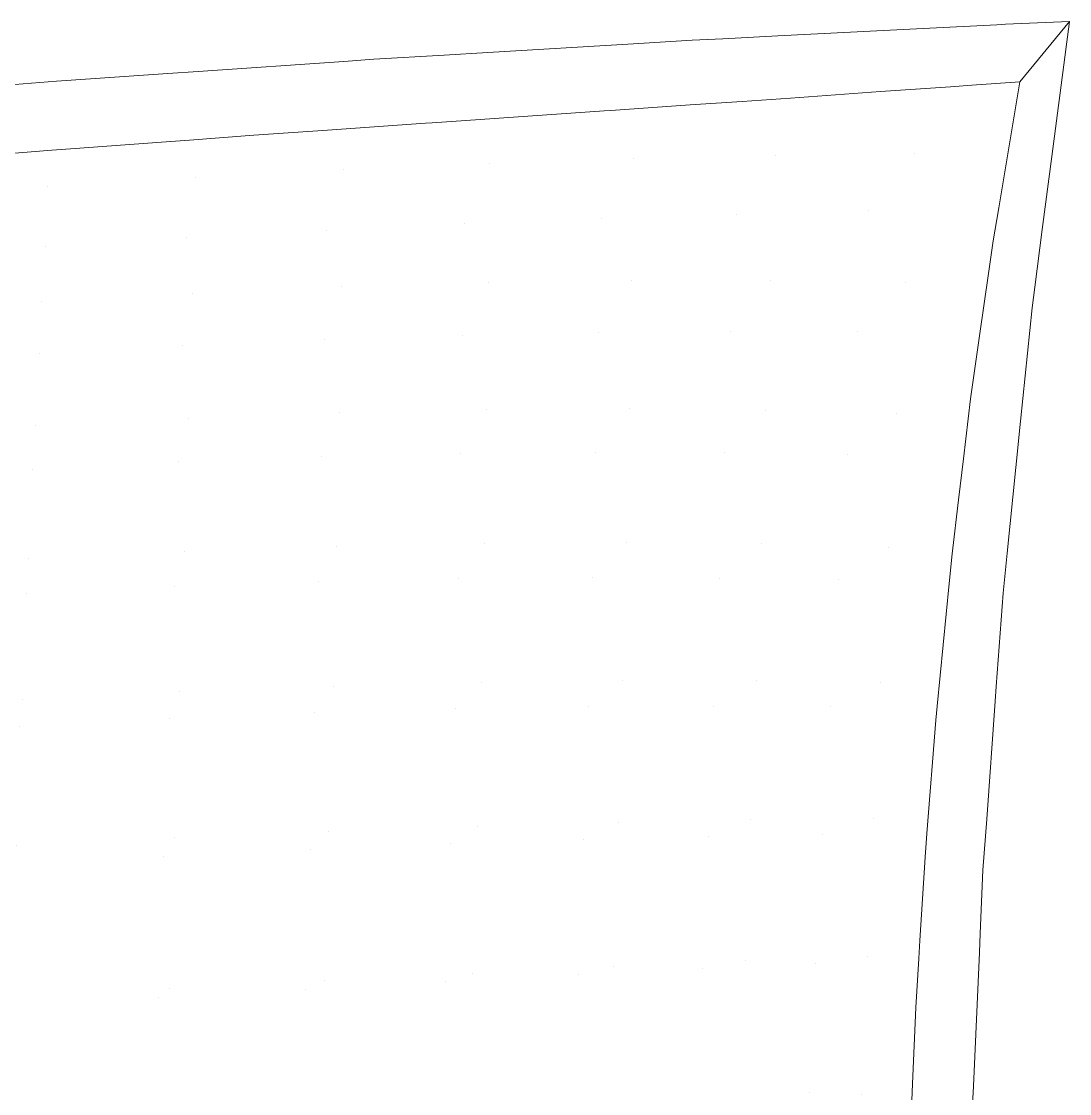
# Model space of a CAD drawing. Header units: millimetres. Extents: x -0.2 to 22.8, y -0.3 to 21.2.
# Drawn here: x 12.59 to 22.75, y 10.86 to 21.25 of the extents above; entities that cross this region are included whole.
import ezdxf

# ---------------------------------------------------------------- set-up
doc = ezdxf.new("R2010")
doc.units = ezdxf.units.MM
doc.header["$LTSCALE"] = 50
doc.layers.add('None', color=7, linetype='Continuous', lineweight=5)

msp = doc.modelspace()

# ---------------------------------------------------------------- linework, layer by layer
at = {"layer": 'None', "color": 7, "linetype": 'Continuous', "lineweight": 5, "transparency": 33554687}
for points, invisible_edges in [([(21.33, 21.181, 0.64), (22.045, 21.218, 0.343), (21.597, 20.618, -0.66)], 10), ([(22.578, 19.94, 0.745), (22.045, 21.218, 0.343), (21.33, 21.181, 0.64)], 9), ([(21.597, 20.618, -0.66), (22.045, 21.218, 0.343), (22.129, 21.222, 0.309)], 9), ([(22.129, 21.222, 0.309), (21.803, 20.632, -0.755), (21.597, 20.618, -0.66)], 9), ([(22.75, 21.25), (22.268, 20.666, -0.994), (21.803, 20.632, -0.755)], 8), ([(21.803, 20.632, -0.755), (22.129, 21.222, 0.309), (22.75, 21.25)], 9), ([(22.578, 19.94, 0.745), (22.129, 21.222, 0.309), (22.045, 21.218, 0.343)], 9), ([(22.578, 19.94, 0.745), (22.75, 21.25), (22.129, 21.222, 0.309)], 8), ([(22.268, 20.666, -0.994), (22.75, 21.25), (22.578, 19.94, 0.745)], 8), ([(19.073, 20.441, 0.418), (19.391, 21.083, 1.442), (19.923, 21.11, 1.222)], 9), ([(19.923, 21.11, 1.222), (19.577, 20.476, 0.23), (19.073, 20.441, 0.418)], 9), ([(19.896, 19.949, 1.95), (19.923, 21.11, 1.222), (19.391, 21.083, 1.442)], 9), ([(19.923, 21.11, 1.222), (20.047, 20.508, 0.054), (19.577, 20.476, 0.23)], 9), ([(19.923, 21.11, 1.222), (19.896, 19.949, 1.95), (21.248, 19.966, 1.409)], 11), ([(20.047, 20.508, 0.054), (19.923, 21.11, 1.222), (21.33, 21.181, 0.64)], 9), ([(21.248, 19.966, 1.409), (21.33, 21.181, 0.64), (19.923, 21.11, 1.222)], 9), ([(21.33, 21.181, 0.64), (20.917, 20.57, -0.346), (20.047, 20.508, 0.054)], 9), ([(21.597, 20.618, -0.66), (20.917, 20.57, -0.346), (21.33, 21.181, 0.64)], 10), ([(21.33, 21.181, 0.64), (21.248, 19.966, 1.409), (22.578, 19.94, 0.745)], 11), ([(17.112, 20.949, 2.11), (18.523, 21.034, 1.722), (18.24, 20.384, 0.724)], 10), ([(18.521, 19.919, 2.412), (18.523, 21.034, 1.722), (17.112, 20.949, 2.11)], 9), ([(18.523, 21.034, 1.722), (18.305, 20.388, 0.705), (18.24, 20.384, 0.724)], 9), ([(18.305, 20.388, 0.705), (18.523, 21.034, 1.722), (19.094, 21.068, 1.565)], 9), ([(19.094, 21.068, 1.565), (19.073, 20.441, 0.418), (18.305, 20.388, 0.705)], 9), ([(18.521, 19.919, 2.412), (19.896, 19.949, 1.95), (19.094, 21.068, 1.565)], 11), ([(19.094, 21.068, 1.565), (18.523, 21.034, 1.722), (18.521, 19.919, 2.412)], 10), ([(19.094, 21.068, 1.565), (19.391, 21.083, 1.442), (19.073, 20.441, 0.418)], 10), ([(19.391, 21.083, 1.442), (19.094, 21.068, 1.565), (19.896, 19.949, 1.95)], 10), ([(16.507, 20.264, 1.216), (15.558, 20.197, 1.408), (16.006, 20.883, 2.414)], 10), ([(15.558, 20.197, 1.408), (15.716, 20.863, 2.453), (16.006, 20.883, 2.414)], 9), ([(16.006, 20.883, 2.414), (15.711, 19.815, 3.087), (17.125, 19.874, 2.791)], 11), ([(16.006, 20.883, 2.414), (15.716, 20.863, 2.453), (15.711, 19.815, 3.087)], 10), ([(16.006, 20.883, 2.414), (16.689, 20.924, 2.226), (16.507, 20.264, 1.216)], 10), ([(17.125, 19.874, 2.791), (16.689, 20.924, 2.226), (16.006, 20.883, 2.414)], 9), ([(16.572, 20.269, 1.203), (16.507, 20.264, 1.216), (16.689, 20.924, 2.226)], 10), ([(17.112, 20.949, 2.11), (16.898, 20.291, 1.109), (16.572, 20.269, 1.203)], 9), ([(16.572, 20.269, 1.203), (16.689, 20.924, 2.226), (17.112, 20.949, 2.11)], 9), ([(17.125, 19.874, 2.791), (17.112, 20.949, 2.11), (16.689, 20.924, 2.226)], 9), ([(18.24, 20.384, 0.724), (16.898, 20.291, 1.109), (17.112, 20.949, 2.11)], 10), ([(17.112, 20.949, 2.11), (17.125, 19.874, 2.791), (18.521, 19.919, 2.412)], 11), ([(14.843, 20.147, 1.552), (14.306, 20.766, 2.643), (15.716, 20.863, 2.453)], 9), ([(15.711, 19.815, 3.087), (15.716, 20.863, 2.453), (14.306, 20.766, 2.643)], 9), ([(15.716, 20.863, 2.453), (15.558, 20.197, 1.408), (14.843, 20.147, 1.552)], 9), ([(11.501, 20.559, 2.821), (12.931, 20.671, 2.828), (12.888, 20.002, 1.765)], 10), ([(12.848, 19.654, 3.419), (12.931, 20.671, 2.828), (11.501, 20.559, 2.821)], 9), ([(12.931, 20.671, 2.828), (12.848, 19.654, 3.419), (14.284, 19.742, 3.296)], 11), ([(12.931, 20.671, 2.828), (13.114, 20.02, 1.757), (12.888, 20.002, 1.765)], 9), ([(13.114, 20.02, 1.757), (12.931, 20.671, 2.828), (14.011, 20.745, 2.683)], 9), ([(14.284, 19.742, 3.296), (14.011, 20.745, 2.683), (12.931, 20.671, 2.828)], 9), ([(14.011, 20.745, 2.683), (13.949, 20.081, 1.658), (13.114, 20.02, 1.757)], 9), ([(14.222, 20.101, 1.626), (13.949, 20.081, 1.658), (14.011, 20.745, 2.683)], 10), ([(14.011, 20.745, 2.683), (14.306, 20.766, 2.643), (14.222, 20.101, 1.626)], 10), ([(14.284, 19.742, 3.296), (14.306, 20.766, 2.643), (14.011, 20.745, 2.683)], 9), ([(14.306, 20.766, 2.643), (14.843, 20.147, 1.552), (14.222, 20.101, 1.626)], 9), ([(14.306, 20.766, 2.643), (14.284, 19.742, 3.296), (15.711, 19.815, 3.087)], 11), ([(20.047, 20.508, 0.054), (20.917, 20.57, -0.346), (20.803, 19.42, 0.376)], 10), ([(22.063, 19.444, -0.236), (20.803, 19.42, 0.376), (20.917, 20.57, -0.346)], 11), ([(20.917, 20.57, -0.346), (21.597, 20.618, -0.66), (22.063, 19.444, -0.236)], 10), ([(21.597, 20.618, -0.66), (21.803, 20.632, -0.755), (22.063, 19.444, -0.236)], 10), ([(21.803, 20.632, -0.755), (22.268, 20.666, -0.994), (22.063, 19.444, -0.236)], 8), ([(22.578, 19.94, 0.745), (22.063, 19.444, -0.236), (22.268, 20.666, -0.994)], 9), ([(11.501, 20.559, 2.821), (11.406, 19.553, 3.453), (12.848, 19.654, 3.419)], 11), ([(12.888, 20.002, 1.765), (11.551, 19.898, 1.811), (11.501, 20.559, 2.821)], 10), ([(19.073, 20.441, 0.418), (19.577, 20.476, 0.23), (19.52, 19.384, 0.901)], 10), ([(19.52, 19.384, 0.901), (19.577, 20.476, 0.23), (20.047, 20.508, 0.054)], 9), ([(20.047, 20.508, 0.054), (20.803, 19.42, 0.376), (19.52, 19.384, 0.901)], 11), ([(16.898, 20.291, 1.109), (18.24, 20.384, 0.724), (18.213, 19.341, 1.347)], 10), ([(19.52, 19.384, 0.901), (18.213, 19.341, 1.347), (18.305, 20.388, 0.705)], 11), ([(18.213, 19.341, 1.347), (18.24, 20.384, 0.724), (18.305, 20.388, 0.705)], 9), ([(18.305, 20.388, 0.705), (19.073, 20.441, 0.418), (19.52, 19.384, 0.901)], 10), ([(15.544, 19.228, 1.996), (15.558, 20.197, 1.408), (16.507, 20.264, 1.216)], 9), ([(16.507, 20.264, 1.216), (16.887, 19.29, 1.712), (15.544, 19.228, 1.996)], 11), ([(16.507, 20.264, 1.216), (16.572, 20.269, 1.203), (16.887, 19.29, 1.712)], 10), ([(16.572, 20.269, 1.203), (16.898, 20.291, 1.109), (16.887, 19.29, 1.712)], 10), ([(18.213, 19.341, 1.347), (16.887, 19.29, 1.712), (16.898, 20.291, 1.109)], 11), ([(14.843, 20.147, 1.552), (15.558, 20.197, 1.408), (15.544, 19.228, 1.996)], 10), ([(13.114, 20.02, 1.757), (13.949, 20.081, 1.658), (14.19, 19.154, 2.197)], 10), ([(13.949, 20.081, 1.658), (14.222, 20.101, 1.626), (14.19, 19.154, 2.197)], 10), ([(14.19, 19.154, 2.197), (14.222, 20.101, 1.626), (14.843, 20.147, 1.552)], 9), ([(14.843, 20.147, 1.552), (15.544, 19.228, 1.996), (14.19, 19.154, 2.197)], 11), ([(11.551, 19.898, 1.811), (12.888, 20.002, 1.765), (12.826, 19.068, 2.315)], 10), ([(14.19, 19.154, 2.197), (12.826, 19.068, 2.315), (13.114, 20.02, 1.757)], 11), ([(12.826, 19.068, 2.315), (12.888, 20.002, 1.765), (13.114, 20.02, 1.757)], 9), ([(19.853, 18.737, 2.566), (19.896, 19.949, 1.95), (18.521, 19.919, 2.412)], 11), ([(19.896, 19.949, 1.95), (19.853, 18.737, 2.566), (21.157, 18.719, 2.055)], 11), ([(21.157, 18.719, 2.055), (21.248, 19.966, 1.409), (19.896, 19.949, 1.95)], 11), ([(21.248, 19.966, 1.409), (21.157, 18.719, 2.055), (22.412, 18.676, 1.464)], 11), ([(22.412, 18.676, 1.464), (22.485, 19.233, 1.147), (21.248, 19.966, 1.409)], 10), ([(22.485, 19.233, 1.147), (22.578, 19.94, 0.745), (21.248, 19.966, 1.409)], 10), ([(12.826, 19.068, 2.315), (11.458, 18.968, 2.349), (11.551, 19.898, 1.811)], 11), ([(17.117, 18.717, 3.367), (17.125, 19.874, 2.791), (15.711, 19.815, 3.087)], 11), ([(17.125, 19.874, 2.791), (17.117, 18.717, 3.367), (18.505, 18.737, 3.005)], 11), ([(18.505, 18.737, 3.005), (18.521, 19.919, 2.412), (17.125, 19.874, 2.791)], 11), ([(18.521, 19.919, 2.412), (18.505, 18.737, 3.005), (19.853, 18.737, 2.566)], 11), ([(22.578, 19.94, 0.745), (22.009, 19.125, -0.038), (22.063, 19.444, -0.236)], 9), ([(22.009, 19.125, -0.038), (22.578, 19.94, 0.745), (22.485, 19.233, 1.147)], 9), ([(14.251, 18.619, 3.847), (14.284, 19.742, 3.296), (12.848, 19.654, 3.419)], 11), ([(14.284, 19.742, 3.296), (14.251, 18.619, 3.847), (15.697, 18.678, 3.649)], 11), ([(15.697, 18.678, 3.649), (15.711, 19.815, 3.087), (14.284, 19.742, 3.296)], 11), ([(15.711, 19.815, 3.087), (15.697, 18.678, 3.649), (17.117, 18.717, 3.367)], 11), ([(12.788, 18.541, 3.96), (12.848, 19.654, 3.419), (11.406, 19.553, 3.453)], 11), ([(12.848, 19.654, 3.419), (12.788, 18.541, 3.96), (14.251, 18.619, 3.847)], 11), ([(11.406, 19.553, 3.453), (11.314, 18.443, 3.986), (12.788, 18.541, 3.96)], 11), ([(20.803, 19.42, 0.376), (22.063, 19.444, -0.236), (22.009, 19.125, -0.038)], 9), ([(16.887, 19.29, 1.712), (18.213, 19.341, 1.347), (18.186, 18.237, 1.905)], 11), ([(19.462, 18.247, 1.484), (18.186, 18.237, 1.905), (18.213, 19.341, 1.347)], 11), ([(18.213, 19.341, 1.347), (19.52, 19.384, 0.901), (19.462, 18.247, 1.484)], 11), ([(20.694, 18.246, 0.994), (19.462, 18.247, 1.484), (19.52, 19.384, 0.901)], 11), ([(19.52, 19.384, 0.901), (20.803, 19.42, 0.376), (20.694, 18.246, 0.994)], 11), ([(21.881, 18.227, 0.423), (20.694, 18.246, 0.994), (20.803, 19.42, 0.376)], 11), ([(20.803, 19.42, 0.376), (21.961, 18.785, 0.137), (21.881, 18.227, 0.423)], 9), ([(20.803, 19.42, 0.376), (22.009, 19.125, -0.038), (21.961, 18.785, 0.137)], 9), ([(14.19, 19.154, 2.197), (15.544, 19.228, 1.996), (15.525, 18.171, 2.519)], 11), ([(16.871, 18.212, 2.251), (15.525, 18.171, 2.519), (15.544, 19.228, 1.996)], 11), ([(15.544, 19.228, 1.996), (16.887, 19.29, 1.712), (16.871, 18.212, 2.251)], 11), ([(18.186, 18.237, 1.905), (16.871, 18.212, 2.251), (16.887, 19.29, 1.712)], 11), ([(21.881, 18.227, 0.423), (21.961, 18.785, 0.137), (22.485, 19.233, 1.147)], 10), ([(22.485, 19.233, 1.147), (22.412, 18.676, 1.464), (21.881, 18.227, 0.423)], 10), ([(22.485, 19.233, 1.147), (21.961, 18.785, 0.137), (22.009, 19.125, -0.038)], 9), ([(12.826, 19.068, 2.315), (14.19, 19.154, 2.197), (14.153, 18.113, 2.709)], 11), ([(15.525, 18.171, 2.519), (14.153, 18.113, 2.709), (14.19, 19.154, 2.197)], 11), ([(11.458, 18.968, 2.349), (12.826, 19.068, 2.315), (12.764, 18.036, 2.817)], 11), ([(14.153, 18.113, 2.709), (12.764, 18.036, 2.817), (12.826, 19.068, 2.315)], 11), ([(12.764, 18.036, 2.817), (11.365, 17.94, 2.843), (11.458, 18.968, 2.349)], 11), ([(17.102, 17.488, 3.874), (17.117, 18.717, 3.367), (15.697, 18.678, 3.649)], 11), ([(17.117, 18.717, 3.367), (17.102, 17.488, 3.874), (18.482, 17.496, 3.523)], 11), ([(18.482, 17.496, 3.523), (18.505, 18.737, 3.005), (17.117, 18.717, 3.367)], 11), ([(18.505, 18.737, 3.005), (18.482, 17.496, 3.523), (19.808, 17.482, 3.099)], 11), ([(19.808, 17.482, 3.099), (19.853, 18.737, 2.566), (18.505, 18.737, 3.005)], 11), ([(19.853, 18.737, 2.566), (19.808, 17.482, 3.099), (21.071, 17.449, 2.608)], 11), ([(21.071, 17.449, 2.608), (21.157, 18.719, 2.055), (19.853, 18.737, 2.566)], 11), ([(21.157, 18.719, 2.055), (21.071, 17.449, 2.608), (22.274, 17.377, 2.006)], 11), ([(22.274, 17.377, 2.006), (22.386, 18.474, 1.578), (21.157, 18.719, 2.055)], 10), ([(22.386, 18.474, 1.578), (22.412, 18.676, 1.464), (21.157, 18.719, 2.055)], 10), ([(14.214, 17.408, 4.338), (14.251, 18.619, 3.847), (12.788, 18.541, 3.96)], 11), ([(14.251, 18.619, 3.847), (14.214, 17.408, 4.338), (15.676, 17.459, 4.147)], 11), ([(15.676, 17.459, 4.147), (15.697, 18.678, 3.649), (14.251, 18.619, 3.847)], 11), ([(15.697, 18.678, 3.649), (15.676, 17.459, 4.147), (17.102, 17.488, 3.874)], 11), ([(21.881, 18.227, 0.423), (22.412, 18.676, 1.464), (22.386, 18.474, 1.578)], 9), ([(12.726, 17.335, 4.443), (12.788, 18.541, 3.96), (11.314, 18.443, 3.986)], 11), ([(12.788, 18.541, 3.96), (12.726, 17.335, 4.443), (14.214, 17.408, 4.338)], 11), ([(11.314, 18.443, 3.986), (11.224, 17.24, 4.461), (12.726, 17.335, 4.443)], 11), ([(22.386, 18.474, 1.578), (21.79, 17.593, 0.747), (21.881, 18.227, 0.423)], 9), ([(21.79, 17.593, 0.747), (22.386, 18.474, 1.578), (22.274, 17.377, 2.006)], 9), ([(15.525, 18.171, 2.519), (16.871, 18.212, 2.251), (16.852, 17.064, 2.725)], 11), ([(18.157, 17.075, 2.392), (16.852, 17.064, 2.725), (16.871, 18.212, 2.251)], 11), ([(16.871, 18.212, 2.251), (18.186, 18.237, 1.905), (18.157, 17.075, 2.392)], 11), ([(19.407, 17.07, 1.989), (18.157, 17.075, 2.392), (18.186, 18.237, 1.905)], 11), ([(18.186, 18.237, 1.905), (19.462, 18.247, 1.484), (19.407, 17.07, 1.989)], 11), ([(20.597, 17.051, 1.522), (19.407, 17.07, 1.989), (19.462, 18.247, 1.484)], 11), ([(19.462, 18.247, 1.484), (20.694, 18.246, 0.994), (20.597, 17.051, 1.522)], 11), ([(20.597, 17.051, 1.522), (20.694, 18.246, 0.994), (21.79, 17.593, 0.747)], 11), ([(20.694, 18.246, 0.994), (21.881, 18.227, 0.423), (21.79, 17.593, 0.747)], 9), ([(12.764, 18.036, 2.817), (14.153, 18.113, 2.709), (14.114, 16.983, 3.166)], 11), ([(15.501, 17.034, 2.985), (14.114, 16.983, 3.166), (14.153, 18.113, 2.709)], 11), ([(14.153, 18.113, 2.709), (15.525, 18.171, 2.519), (15.501, 17.034, 2.985)], 11), ([(16.852, 17.064, 2.725), (15.501, 17.034, 2.985), (15.525, 18.171, 2.519)], 11), ([(11.365, 17.94, 2.843), (12.764, 18.036, 2.817), (12.701, 16.912, 3.267)], 11), ([(14.114, 16.983, 3.166), (12.701, 16.912, 3.267), (12.764, 18.036, 2.817)], 11), ([(12.701, 16.912, 3.267), (11.274, 16.818, 3.286), (11.365, 17.94, 2.843)], 11), ([(21.79, 17.593, 0.747), (21.721, 17.014, 0.982), (20.597, 17.051, 1.522)], 10), ([(22.274, 17.377, 2.006), (21.721, 17.014, 0.982), (21.79, 17.593, 0.747)], 9), ([(15.649, 16.166, 4.573), (15.676, 17.459, 4.147), (14.214, 17.408, 4.338)], 11), ([(15.676, 17.459, 4.147), (15.649, 16.166, 4.573), (17.08, 16.194, 4.305)], 11), ([(17.08, 16.194, 4.305), (17.102, 17.488, 3.874), (15.676, 17.459, 4.147)], 11), ([(17.102, 17.488, 3.874), (17.08, 16.194, 4.305), (18.454, 16.202, 3.96)], 11), ([(18.454, 16.202, 3.96), (18.482, 17.496, 3.523), (17.102, 17.488, 3.874)], 11), ([(18.482, 17.496, 3.523), (18.454, 16.202, 3.96), (19.761, 16.19, 3.544)], 11), ([(19.761, 16.19, 3.544), (19.808, 17.482, 3.099), (18.482, 17.496, 3.523)], 11), ([(19.808, 17.482, 3.099), (19.761, 16.19, 3.544), (20.992, 16.158, 3.066), (21.071, 17.449, 2.608)], 15), ([(14.172, 16.116, 4.759), (14.214, 17.408, 4.338), (12.726, 17.335, 4.443)], 11), ([(14.214, 17.408, 4.338), (14.172, 16.116, 4.759), (15.649, 16.166, 4.573)], 11), ([(21.071, 17.449, 2.608), (20.992, 16.158, 3.066), (22.145, 16.099, 2.505)], 11), ([(22.145, 16.099, 2.505), (22.229, 16.929, 2.181), (21.071, 17.449, 2.608)], 10), ([(22.229, 16.929, 2.181), (22.274, 17.377, 2.006), (21.071, 17.449, 2.608)], 10), ([(22.274, 17.377, 2.006), (22.229, 16.929, 2.181), (21.673, 16.614, 1.145)], 10), ([(21.673, 16.614, 1.145), (21.721, 17.014, 0.982), (22.274, 17.377, 2.006)], 10), ([(12.664, 16.045, 4.859), (12.726, 17.335, 4.443), (11.224, 17.24, 4.461)], 11), ([(12.726, 17.335, 4.443), (12.664, 16.045, 4.859), (14.172, 16.116, 4.759)], 11), ([(11.224, 17.24, 4.461), (11.138, 15.953, 4.871), (12.664, 16.045, 4.859)], 11), ([(15.501, 17.034, 2.985), (16.852, 17.064, 2.725), (16.827, 15.853, 3.129)], 11), ([(18.124, 15.864, 2.802), (16.827, 15.853, 3.129), (16.852, 17.064, 2.725)], 11), ([(16.852, 17.064, 2.725), (18.157, 17.075, 2.392), (18.124, 15.864, 2.802)], 11), ([(19.354, 15.858, 2.41), (18.124, 15.864, 2.802), (18.157, 17.075, 2.392)], 11), ([(18.157, 17.075, 2.392), (19.407, 17.07, 1.989), (19.354, 15.858, 2.41)], 11), ([(20.509, 15.839, 1.958), (19.354, 15.858, 2.41), (19.407, 17.07, 1.989)], 11), ([(19.407, 17.07, 1.989), (20.597, 17.051, 1.522), (20.509, 15.839, 1.958)], 11), ([(21.611, 16.093, 1.357), (20.509, 15.839, 1.958), (20.597, 17.051, 1.522)], 11), ([(20.597, 17.051, 1.522), (21.673, 16.614, 1.145), (21.611, 16.093, 1.357)], 9), ([(20.597, 17.051, 1.522), (21.721, 17.014, 0.982), (21.673, 16.614, 1.145)], 9), ([(12.701, 16.912, 3.267), (14.114, 16.983, 3.166), (14.071, 15.774, 3.56)], 11), ([(15.472, 15.824, 3.383), (14.071, 15.774, 3.56), (14.114, 16.983, 3.166)], 11), ([(14.114, 16.983, 3.166), (15.501, 17.034, 2.985), (15.472, 15.824, 3.383)], 11), ([(16.827, 15.853, 3.129), (15.472, 15.824, 3.383), (15.501, 17.034, 2.985)], 11), ([(11.274, 16.818, 3.286), (12.701, 16.912, 3.267), (12.638, 15.704, 3.656)], 11), ([(14.071, 15.774, 3.56), (12.638, 15.704, 3.656), (12.701, 16.912, 3.267)], 11), ([(22.229, 16.929, 2.181), (22.145, 16.099, 2.505), (21.611, 16.093, 1.357)], 10), ([(21.611, 16.093, 1.357), (21.673, 16.614, 1.145), (22.229, 16.929, 2.181)], 10), ([(12.638, 15.704, 3.656), (11.186, 15.612, 3.669), (11.274, 16.818, 3.286)], 11), ([(14.127, 14.755, 5.1), (14.172, 16.116, 4.759), (12.664, 16.045, 4.859)], 11), ([(14.172, 16.116, 4.759), (14.127, 14.755, 5.1), (15.614, 14.81, 4.916)], 11), ([(15.614, 14.81, 4.916), (15.649, 16.166, 4.573), (14.172, 16.116, 4.759)], 11), ([(15.649, 16.166, 4.573), (15.614, 14.81, 4.916), (17.05, 14.846, 4.651)], 11), ([(17.05, 14.846, 4.651), (17.08, 16.194, 4.305), (15.649, 16.166, 4.573)], 11), ([(17.08, 16.194, 4.305), (17.05, 14.846, 4.651), (18.419, 14.864, 4.309)], 11), ([(18.419, 14.864, 4.309), (18.454, 16.202, 3.96), (17.08, 16.194, 4.305)], 11), ([(18.454, 16.202, 3.96), (18.419, 14.864, 4.309), (19.712, 14.865, 3.897)], 11), ([(19.712, 14.865, 3.897), (19.761, 16.19, 3.544), (18.454, 16.202, 3.96)], 11), ([(19.761, 16.19, 3.544), (19.712, 14.865, 3.897), (20.918, 14.85, 3.425)], 11), ([(20.918, 14.85, 3.425), (20.992, 16.158, 3.066), (19.761, 16.19, 3.544)], 11), ([(22.105, 15.71, 2.657), (20.992, 16.158, 3.066), (20.918, 14.85, 3.425)], 11), ([(22.105, 15.71, 2.657), (22.145, 16.099, 2.505), (20.992, 16.158, 3.066)], 10), ([(12.602, 14.683, 5.197), (12.664, 16.045, 4.859), (11.138, 15.953, 4.871)], 11), ([(12.664, 16.045, 4.859), (12.602, 14.683, 5.197), (14.127, 14.755, 5.1)], 11), ([(21.611, 16.093, 1.357), (21.583, 15.805, 1.444), (20.509, 15.839, 1.958)], 10), ([(21.583, 15.805, 1.444), (22.145, 16.099, 2.505), (22.105, 15.71, 2.657)], 9), ([(21.583, 15.805, 1.444), (21.611, 16.093, 1.357), (22.145, 16.099, 2.505)], 10), ([(11.138, 15.953, 4.871), (11.057, 14.592, 5.204), (12.602, 14.683, 5.197)], 11), ([(14.071, 15.774, 3.56), (15.472, 15.824, 3.383), (15.436, 14.552, 3.707)], 11), ([(16.795, 14.589, 3.454), (15.436, 14.552, 3.707), (15.472, 15.824, 3.383)], 11), ([(15.472, 15.824, 3.383), (16.827, 15.853, 3.129), (16.795, 14.589, 3.454)], 11), ([(18.087, 14.61, 3.131), (16.795, 14.589, 3.454), (16.827, 15.853, 3.129)], 11), ([(16.827, 15.853, 3.129), (18.124, 15.864, 2.802), (18.087, 14.61, 3.131)], 11), ([(19.301, 14.617, 2.743), (18.087, 14.61, 3.131), (18.124, 15.864, 2.802)], 11), ([(18.124, 15.864, 2.802), (19.354, 15.858, 2.41), (19.301, 14.617, 2.743)], 11), ([(20.429, 14.611, 2.3), (19.301, 14.617, 2.743), (19.354, 15.858, 2.41)], 11), ([(19.354, 15.858, 2.41), (20.509, 15.839, 1.958), (20.429, 14.611, 2.3)], 11), ([(21.466, 14.615, 1.805), (20.429, 14.611, 2.3), (20.509, 15.839, 1.958)], 11), ([(20.509, 15.839, 1.958), (21.583, 15.805, 1.444), (21.466, 14.615, 1.805)], 9), ([(21.466, 14.615, 1.805), (21.583, 15.805, 1.444), (22.105, 15.71, 2.657)], 10), ([(11.186, 15.612, 3.669), (12.638, 15.704, 3.656), (12.574, 14.424, 3.974)], 11), ([(14.024, 14.497, 3.881), (12.574, 14.424, 3.974), (12.638, 15.704, 3.656)], 11), ([(12.638, 15.704, 3.656), (14.071, 15.774, 3.56), (14.024, 14.497, 3.881)], 11), ([(15.436, 14.552, 3.707), (14.024, 14.497, 3.881), (14.071, 15.774, 3.56)], 11), ([(20.918, 14.85, 3.425), (22.04, 14.808, 2.852), (22.105, 15.71, 2.657)], 9), ([(22.105, 15.71, 2.657), (22.04, 14.808, 2.852), (21.466, 14.615, 1.805)], 10), ([(18.379, 13.492, 4.564), (18.419, 14.864, 4.309), (17.05, 14.846, 4.651)], 11), ([(18.419, 14.864, 4.309), (18.379, 13.492, 4.564), (19.662, 13.516, 4.154)], 11), ([(19.662, 13.516, 4.154), (19.712, 14.865, 3.897), (18.419, 14.864, 4.309)], 11), ([(19.712, 14.865, 3.897), (19.662, 13.516, 4.154), (20.851, 13.527, 3.684)], 11), ([(20.851, 13.527, 3.684), (20.918, 14.85, 3.425), (19.712, 14.865, 3.897)], 11), ([(14.077, 13.34, 5.354), (14.127, 14.755, 5.1), (12.602, 14.683, 5.197)], 11), ([(14.127, 14.755, 5.1), (14.077, 13.34, 5.354), (15.573, 13.404, 5.172)], 11), ([(15.573, 13.404, 5.172), (15.614, 14.81, 4.916), (14.127, 14.755, 5.1)], 11), ([(15.614, 14.81, 4.916), (15.573, 13.404, 5.172), (17.012, 13.454, 4.906)], 11), ([(17.012, 13.454, 4.906), (17.05, 14.846, 4.651), (15.614, 14.81, 4.916)], 11), ([(17.05, 14.846, 4.651), (17.012, 13.454, 4.906), (18.379, 13.492, 4.564)], 11), ([(20.918, 14.85, 3.425), (20.851, 13.527, 3.684), (21.947, 13.52, 3.131)], 11), ([(21.947, 13.52, 3.131), (22.03, 14.666, 2.883), (20.918, 14.85, 3.425)], 10), ([(22.03, 14.666, 2.883), (22.04, 14.808, 2.852), (20.918, 14.85, 3.425)], 10), ([(22.04, 14.808, 2.852), (22.03, 14.666, 2.883), (21.455, 14.48, 1.832), (21.466, 14.615, 1.805)], 10), ([(12.541, 13.263, 5.449), (12.602, 14.683, 5.197), (11.057, 14.592, 5.204)], 11), ([(12.602, 14.683, 5.197), (12.541, 13.263, 5.449), (14.077, 13.34, 5.354)], 11), ([(22.03, 14.666, 2.883), (21.947, 13.52, 3.131), (21.368, 13.382, 2.054)], 10), ([(21.368, 13.382, 2.054), (21.455, 14.48, 1.832), (22.03, 14.666, 2.883)], 10), ([(14.024, 14.497, 3.881), (15.436, 14.552, 3.707), (15.392, 13.23, 3.947)], 11), ([(16.754, 13.283, 3.695), (15.392, 13.23, 3.947), (15.436, 14.552, 3.707)], 11), ([(15.436, 14.552, 3.707), (16.795, 14.589, 3.454), (16.754, 13.283, 3.695)], 11), ([(18.043, 13.323, 3.372), (16.754, 13.283, 3.695), (16.795, 14.589, 3.454)], 11), ([(16.795, 14.589, 3.454), (18.087, 14.61, 3.131), (18.043, 13.323, 3.372)], 11), ([(19.247, 13.353, 2.986), (18.043, 13.323, 3.372), (18.087, 14.61, 3.131)], 11), ([(18.087, 14.61, 3.131), (19.301, 14.617, 2.743), (19.247, 13.353, 2.986)], 11), ([(20.357, 13.372, 2.547), (19.247, 13.353, 2.986), (19.301, 14.617, 2.743)], 11), ([(19.301, 14.617, 2.743), (20.429, 14.611, 2.3), (20.357, 13.372, 2.547)], 11), ([(21.368, 13.382, 2.054), (20.357, 13.372, 2.547), (20.429, 14.611, 2.3)], 11), ([(20.429, 14.611, 2.3), (21.466, 14.615, 1.805), (21.455, 14.48, 1.832)], 9), ([(20.429, 14.611, 2.3), (21.455, 14.48, 1.832), (21.368, 13.382, 2.054)], 9), ([(12.574, 14.424, 3.974), (14.024, 14.497, 3.881), (13.972, 13.164, 4.121)], 11), ([(15.392, 13.23, 3.947), (13.972, 13.164, 4.121), (14.024, 14.497, 3.881)], 11), ([(13.972, 13.164, 4.121), (12.51, 13.086, 4.212), (12.574, 14.424, 3.974)], 11), ([(19.61, 12.148, 4.312), (19.662, 13.516, 4.154), (18.379, 13.492, 4.564)], 11), ([(19.662, 13.516, 4.154), (19.61, 12.148, 4.312), (20.791, 12.195, 3.842)], 11), ([(20.791, 12.195, 3.842), (20.851, 13.527, 3.684), (19.662, 13.516, 4.154)], 11), ([(21.911, 13.029, 3.237), (20.851, 13.527, 3.684), (20.791, 12.195, 3.842)], 11), ([(21.911, 13.029, 3.237), (21.947, 13.52, 3.131), (20.851, 13.527, 3.684)], 10), ([(21.947, 13.52, 3.131), (21.911, 13.029, 3.237), (21.35, 13.153, 2.101), (21.368, 13.382, 2.054)], 10), ([(15.525, 11.961, 5.333), (15.573, 13.404, 5.172), (14.077, 13.34, 5.354)], 11), ([(15.573, 13.404, 5.172), (15.525, 11.961, 5.333), (16.966, 12.031, 5.067)], 11), ([(16.966, 12.031, 5.067), (17.012, 13.454, 4.906), (15.573, 13.404, 5.172)], 11), ([(17.012, 13.454, 4.906), (16.966, 12.031, 5.067), (18.332, 12.094, 4.724)], 11), ([(18.332, 12.094, 4.724), (18.379, 13.492, 4.564), (17.012, 13.454, 4.906)], 11), ([(18.379, 13.492, 4.564), (18.332, 12.094, 4.724), (19.61, 12.148, 4.312)], 11), ([(14.024, 11.885, 5.516), (14.077, 13.34, 5.354), (12.541, 13.263, 5.449)], 11), ([(14.077, 13.34, 5.354), (14.024, 11.885, 5.516), (15.525, 11.961, 5.333)], 11), ([(16.754, 13.283, 3.695), (18.043, 13.323, 3.372), (17.992, 12.012, 3.523)], 11), ([(19.191, 12.072, 3.137), (17.992, 12.012, 3.523), (18.043, 13.323, 3.372)], 11), ([(18.043, 13.323, 3.372), (19.247, 13.353, 2.986), (19.191, 12.072, 3.137)], 11), ([(20.291, 12.125, 2.698), (19.191, 12.072, 3.137), (19.247, 13.353, 2.986)], 11), ([(19.247, 13.353, 2.986), (20.357, 13.372, 2.547), (20.291, 12.125, 2.698)], 11), ([(21.3, 12.347, 2.184), (20.291, 12.125, 2.698), (20.357, 13.372, 2.547)], 11), ([(20.357, 13.372, 2.547), (21.368, 13.382, 2.054), (21.35, 13.153, 2.101)], 9), ([(20.357, 13.372, 2.547), (21.35, 13.153, 2.101), (21.3, 12.347, 2.184)], 9), ([(12.541, 13.263, 5.449), (12.481, 11.802, 5.611), (14.024, 11.885, 5.516)], 11), ([(13.972, 13.164, 4.121), (15.392, 13.23, 3.947), (15.341, 11.872, 4.1)], 11), ([(16.705, 11.945, 3.848), (15.341, 11.872, 4.1), (15.392, 13.23, 3.947)], 11), ([(15.392, 13.23, 3.947), (16.754, 13.283, 3.695), (16.705, 11.945, 3.848)], 11), ([(17.992, 12.012, 3.523), (16.705, 11.945, 3.848), (16.754, 13.283, 3.695)], 11), ([(12.51, 13.086, 4.212), (13.972, 13.164, 4.121), (13.916, 11.792, 4.275)], 11), ([(15.341, 11.872, 4.1), (13.916, 11.792, 4.275), (13.972, 13.164, 4.121)], 11), ([(21.3, 12.347, 2.184), (21.35, 13.153, 2.101), (21.911, 13.029, 3.237)], 10), ([(13.916, 11.792, 4.275), (12.448, 11.707, 4.365), (12.51, 13.086, 4.212)], 11), ([(20.791, 12.195, 3.842), (21.884, 12.413, 3.268), (21.911, 13.029, 3.237)], 9), ([(21.911, 13.029, 3.237), (21.884, 12.413, 3.268), (21.3, 12.347, 2.184)], 10), ([(20.791, 12.195, 3.842), (21.876, 12.231, 3.277), (21.884, 12.413, 3.268)], 9), ([(21.3, 12.347, 2.184), (21.884, 12.413, 3.268), (21.876, 12.231, 3.277)], 9), ([(21.3, 12.347, 2.184), (21.29, 12.171, 2.202), (20.291, 12.125, 2.698)], 10), ([(21.876, 12.231, 3.277), (21.29, 12.171, 2.202), (21.3, 12.347, 2.184)], 9), ([(20.737, 10.855, 3.897), (20.791, 12.195, 3.842), (19.61, 12.148, 4.312)], 11), ([(20.291, 12.125, 2.698), (21.29, 12.171, 2.202), (21.26, 11.697, 2.251)], 9), ([(20.791, 12.195, 3.842), (20.737, 10.855, 3.897), (21.818, 10.936, 3.342)], 11), ([(21.818, 10.936, 3.342), (21.876, 12.231, 3.277), (20.791, 12.195, 3.842)], 10), ([(21.876, 12.231, 3.277), (21.26, 11.697, 2.251), (21.29, 12.171, 2.202)], 9), ([(21.26, 11.697, 2.251), (21.876, 12.231, 3.277), (21.818, 10.936, 3.342)], 9), ([(18.28, 10.681, 4.784), (18.332, 12.094, 4.724), (16.966, 12.031, 5.067)], 11), ([(17.992, 12.012, 3.523), (19.191, 12.072, 3.137), (19.132, 10.78, 3.195)], 11), ([(18.332, 12.094, 4.724), (18.28, 10.681, 4.784), (19.558, 10.77, 4.37)], 11), ([(19.558, 10.77, 4.37), (19.61, 12.148, 4.312), (18.332, 12.094, 4.724)], 11), ([(20.231, 10.871, 2.754), (19.132, 10.78, 3.195), (19.191, 12.072, 3.137)], 11), ([(19.191, 12.072, 3.137), (20.291, 12.125, 2.698), (20.231, 10.871, 2.754)], 11), ([(19.61, 12.148, 4.312), (19.558, 10.77, 4.37), (20.737, 10.855, 3.897)], 11), ([(20.231, 10.871, 2.754), (20.291, 12.125, 2.698), (21.26, 11.697, 2.251)], 11), ([(15.472, 10.499, 5.398), (15.525, 11.961, 5.333), (14.024, 11.885, 5.516)], 11), ([(16.705, 11.945, 3.848), (16.646, 10.59, 3.908), (15.282, 10.494, 4.162), (15.341, 11.872, 4.1)], 15), ([(15.525, 11.961, 5.333), (15.472, 10.499, 5.398), (16.914, 10.591, 5.129)], 11), ([(16.914, 10.591, 5.129), (16.966, 12.031, 5.067), (15.525, 11.961, 5.333)], 11), ([(17.934, 10.686, 3.583), (16.646, 10.59, 3.908), (16.705, 11.945, 3.848)], 11), ([(16.705, 11.945, 3.848), (17.992, 12.012, 3.523), (17.934, 10.686, 3.583)], 11), ([(16.966, 12.031, 5.067), (16.914, 10.591, 5.129), (18.28, 10.681, 4.784)], 11), ([(19.132, 10.78, 3.195), (17.934, 10.686, 3.583), (17.992, 12.012, 3.523)], 11), ([(12.481, 11.802, 5.611), (12.424, 10.319, 5.677), (13.969, 10.408, 5.582), (14.024, 11.885, 5.516)], 15), ([(15.341, 11.872, 4.1), (15.282, 10.494, 4.162), (13.855, 10.399, 4.337), (13.916, 11.792, 4.275)], 15), ([(14.024, 11.885, 5.516), (13.969, 10.408, 5.582), (15.472, 10.499, 5.398)], 11), ([(12.448, 11.707, 4.365), (13.916, 11.792, 4.275), (13.855, 10.399, 4.337)], 11), ([(13.855, 10.399, 4.337), (12.386, 10.305, 4.427), (12.448, 11.707, 4.365)], 11), ([(21.26, 11.697, 2.251), (21.228, 10.959, 2.254), (20.231, 10.871, 2.754)], 10), ([(21.818, 10.936, 3.342), (21.228, 10.959, 2.254), (21.26, 11.697, 2.251)], 9), ([(20.231, 10.871, 2.754), (21.228, 10.959, 2.254), (21.196, 10.242, 2.258)], 9), ([(21.795, 10.428, 3.367), (21.818, 10.936, 3.342), (20.737, 10.855, 3.897)], 10), ([(21.795, 10.428, 3.367), (21.196, 10.242, 2.258), (21.228, 10.959, 2.254)], 9), ([(21.228, 10.959, 2.254), (21.818, 10.936, 3.342), (21.795, 10.428, 3.367)], 9), ([(19.132, 10.78, 3.195), (20.231, 10.871, 2.754), (20.176, 9.613, 2.715)], 11), ([(20.176, 9.613, 2.715), (20.231, 10.871, 2.754), (21.196, 10.242, 2.258)], 11)]:
    msp.add_3dface(points, dxfattribs=dict(at, invisible_edges=invisible_edges))

doc.saveas('drawing.dxf')
